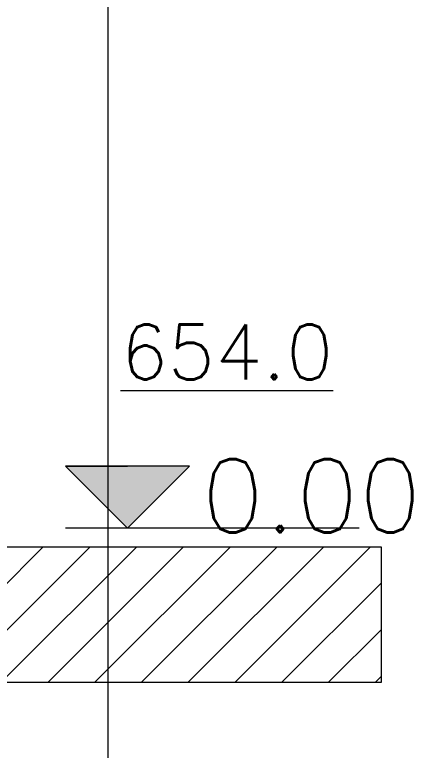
# Model space of a CAD drawing. Header units: millimetres. Extents: x 475616349 to 476941521, y 4620115302 to 4621446928.
# Drawn here: x 476669142 to 476671306, y 4620568661 to 4620572668 of the extents above; entities that cross this region are included whole.
import ezdxf

# ---------------------------------------------------------------- set-up
doc = ezdxf.new("R2010")
doc.units = ezdxf.units.MM
doc.header["$MEASUREMENT"] = 0
for name, color, linetype, lineweight in [('0_Pen_No__1_Pen_No__250', 7, 'Continuous', 0), ('0_Pen_No__250_Pen_No__142', 142, 'Continuous', 0), ('New_._Pen_No__1', 1, 'Continuous', 0), ('New_2D Drafting - General_Pen_No__7_Pen_No__250', 7, 'Continuous', 0), ('New_2D Drafting - General_Pen_No__7_Pen_No__7', 7, 'Continuous', 0), ('New_Structural - Bearing_Pen_No__1', 1, 'Continuous', 0), ('zoma_Pen_No__1_Pen_No__142', 142, 'Continuous', 0)]:
    doc.layers.add(name, color=color, linetype=linetype, lineweight=lineweight)

msp = doc.modelspace()

# ---------------------------------------------------------------- hatches: boundary and pattern name
at = {"layer": '0_Pen_No__250_Pen_No__142', "linetype": 'Continuous', "lineweight": 0}
msp.add_hatch(color=142, dxfattribs=at).paths.add_polyline_path([(476669755.17, 4620569870.139), (476670092.698, 4620570207.833), (476669417.476, 4620570207.668)])
at = {"layer": 'New_2D Drafting - General_Pen_No__7_Pen_No__7', "linetype": 'Continuous', "lineweight": 0}
h = msp.add_hatch(dxfattribs=at)
h.set_pattern_fill('MASONRY_BLOCK', style=0, pattern_type=2)
h.set_pattern_definition([(45, (476577134.07, 4620325125.74), (-127.27922, 127.27922), [])])
h.paths.add_polyline_path([(476644101.684, 4620567470.439), (476648581.57, 4620567470.307), (476648581.658, 4620566220.299), (476660641.429, 4620566220.299), (476660641.429, 4620565420.299), (476663641.528, 4620565420.299), (476663641.528, 4620566220.299), (476664668.992, 4620566220.299), (476666281.407, 4620566220.299), (476666281.407, 4620569490.432), (476666281.407, 4620569769.521), (476671135.786, 4620569769.521), (476671135.786, 4620569029.715), (476666992.424, 4620569029.715), (476666992.424, 4620565641.382), (476666992.424, 4620565579.86), (476664428.992, 4620565579.86), (476664428.992, 4620564733.443), (476660578.429, 4620564733.443), (476659952.013, 4620564733.443), (476659952.013, 4620565579.86), (476647940.992, 4620565579.86), (476647940.992, 4620566730.532), (476644101.684, 4620566730.532)])

# ---------------------------------------------------------------- linework, layer by layer
at = {"layer": '0_Pen_No__1_Pen_No__250', "color": 7, "linetype": 'Continuous', "lineweight": 0, "flags": 128}
for points in [[(476669755.17, 4620569870.139), (476669417.476, 4620570207.668), (476669755.087, 4620570207.75)], [(476669755.17, 4620569870.139), (476670092.698, 4620570207.833), (476669755.087, 4620570207.75)], [(476671017.558, 4620569870.447), (476669417.558, 4620569870.057)]]:
    msp.add_lwpolyline(points, dxfattribs=at)
at = {"layer": '0_Pen_No__250_Pen_No__142', "color": 142, "linetype": 'Continuous', "lineweight": 0, "flags": 128}
msp.add_lwpolyline([(476669755.17, 4620569870.139), (476670092.698, 4620570207.833), (476669417.476, 4620570207.668)], close=True, dxfattribs=at)
at = {"layer": 'New_2D Drafting - General_Pen_No__7_Pen_No__250', "color": 7, "linetype": 'Continuous', "lineweight": 0, "flags": 128}
msp.add_lwpolyline([(476644101.684, 4620567470.439), (476648581.57, 4620567470.307), (476648581.658, 4620566220.299), (476660641.429, 4620566220.299), (476660641.429, 4620565420.299), (476663641.528, 4620565420.299), (476663641.528, 4620566220.299), (476664668.992, 4620566220.299), (476666281.407, 4620566220.299), (476666281.407, 4620569490.432), (476666281.407, 4620569769.521), (476671135.786, 4620569769.521), (476671135.786, 4620569029.715), (476666992.424, 4620569029.715), (476666992.424, 4620565641.382), (476666992.424, 4620565579.86), (476664428.992, 4620565579.86), (476664428.992, 4620564733.443), (476660578.429, 4620564733.443), (476659952.013, 4620564733.443), (476659952.013, 4620565579.86), (476647940.992, 4620565579.86), (476647940.992, 4620566730.532), (476644101.684, 4620566730.532)], close=True, dxfattribs=at)
at = {"layer": 'New_Structural - Bearing_Pen_No__1', "color": 1, "linetype": 'Continuous', "lineweight": 0}
msp.add_line((476669648.404, 4620587257.227), (476669648.404, 4620560525.901), dxfattribs=at)

# ---------------------------------------------------------------- texts
at = {"layer": 'New_._Pen_No__1', "color": 1, "linetype": 'Continuous', "lineweight": 0, "insert": (476670296.837, 4620570980.876), "char_height": 300, "attachment_point": 2}
msp.add_mtext('\\A1;{\\pqc;\\Ftxt.shx;\\L\\L6\\Ftxt.shx;5\\Ftxt.shx;4.0}', dxfattribs=at)
at = {"layer": 'zoma_Pen_No__1_Pen_No__142', "color": 142, "linetype": 'Continuous', "lineweight": 0, "insert": (476670157.484, 4620569847.192), "char_height": 400, "attachment_point": 7, "rotation": 0.013987}
msp.add_mtext('\\A1;{\\pql;\\Ftxt.shx;0\\Ftxt.shx;.00}', dxfattribs=at)

doc.saveas('drawing.dxf')
